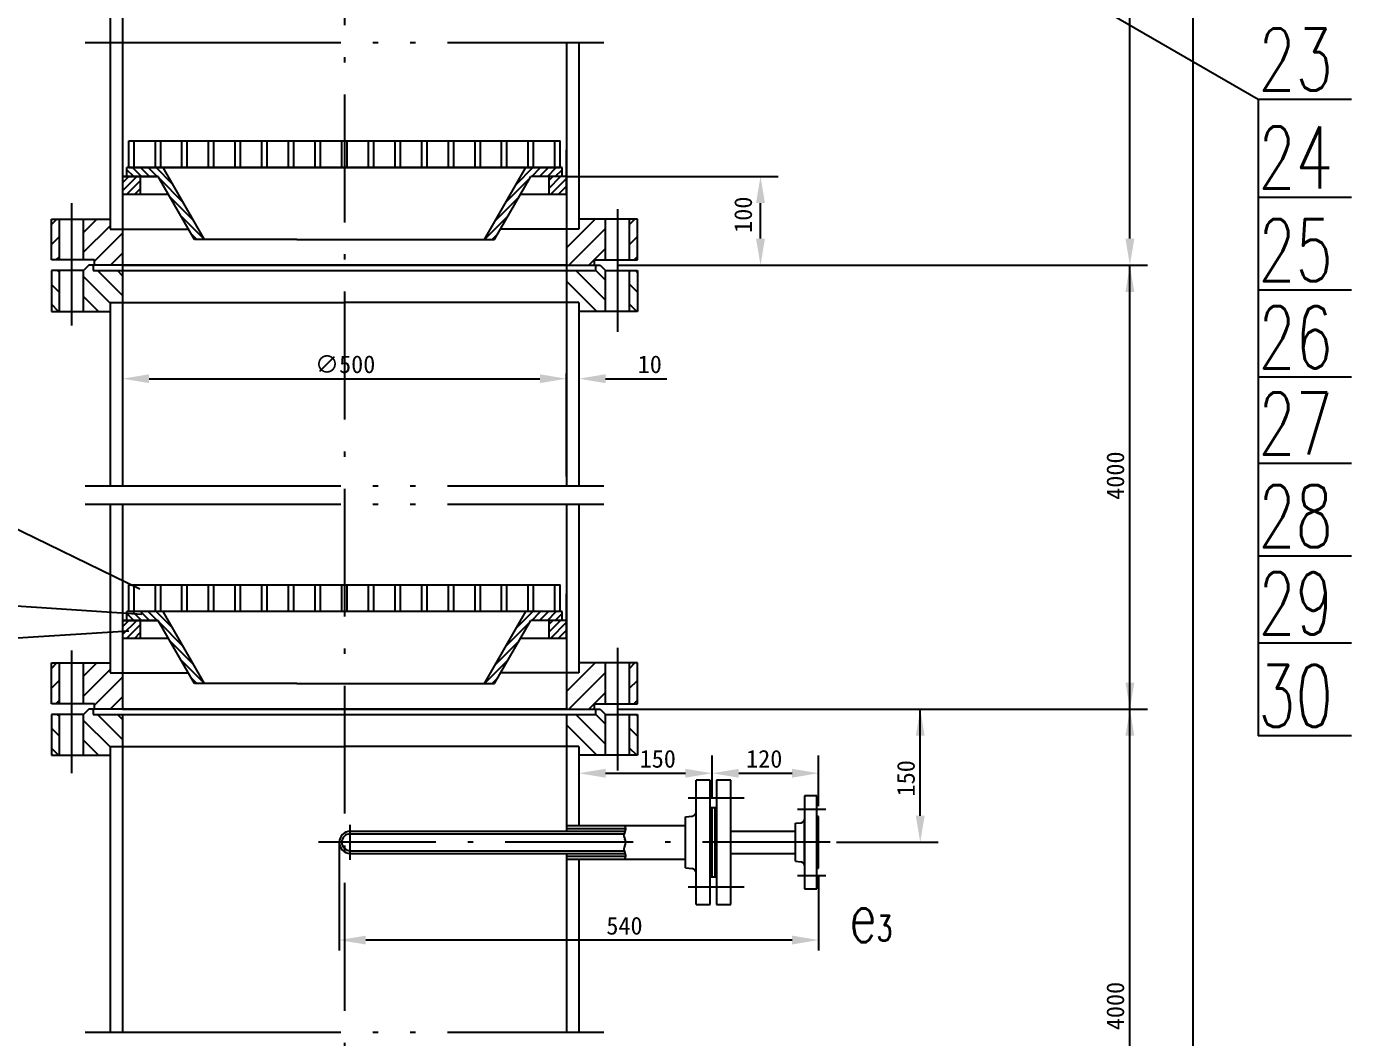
# Model space of a CAD drawing. Extents: x 20656 to 35402, y 221 to 10388.
# Drawn here: x 21974 to 23466, y 6227 to 7365 of the extents above; entities that cross this region are included whole.
import ezdxf

# ---------------------------------------------------------------- set-up
doc = ezdxf.new("R2010")
doc.units = 0
doc.header["$LTSCALE"] = 12
doc.linetypes.add('ACAD_ISO05W100', pattern=[34, 24, -3, 0.5, -3, 0.5, -3])
doc.linetypes.add('ACAD_ISO10W100', pattern=[18.5, 12, -3, 0.5, -3])
doc.layers.get('0').update_dxf_attribs({"linetype": 'CONTINUOUS'})
for name, color, linetype in [('双点划线', 3, 'ACAD_ISO05W100'), ('点划线', 1, 'ACAD_ISO10W100'), ('粗实线', 4, 'CONTINUOUS'), ('细实线', 7, 'CONTINUOUS')]:
    doc.layers.add(name, color=color, linetype=linetype)
doc.styles.add('HLFSD', font='ROMANS', dxfattribs={"bigfont": 'hlfsd'})
pattern_1 = [(45, (20317.645, 1164.052), (-11.22532, 11.22532), [])]
pattern_2 = [(45, (20317.645, 1664.002), (-11.22532, 11.22532), [])]
pattern_3 = [(135, (20317.645, -64.122), (-11.22532, -11.22532), [])]
pattern_4 = [(135, (20317.645, -564.072), (-11.22532, -11.22532), [])]

msp = doc.modelspace()

# ---------------------------------------------------------------- hatches: boundary and pattern name
h = msp.add_hatch()
h.set_pattern_fill('ANSI31', scale=5, style=0)
h.set_pattern_definition(pattern_2)
h.paths.add_polyline_path([(22581.8, 7096.4), (22613.3, 7096.4), (22613.3, 7102.4), (22625.8, 7102.4), (22625.8, 7148.4), (22595.8, 7148.4), (22595.8, 7137.2), (22581.8, 7137.2)])
h.paths.add_polyline_path([(22652.8, 7102.4), (22661.8, 7102.4), (22661.8, 7148.4), (22652.8, 7148.4)])
h.paths.add_polyline_path([(22001.8, 7102.4), (22010.8, 7102.4), (22010.8, 7148.4), (22001.8, 7148.4)])
h = msp.add_hatch()
h.set_pattern_fill('ANSI31', scale=5, style=0)
h.set_pattern_definition(pattern_2)
h.paths.add_polyline_path([(22081.8, 7137.2), (22067.8, 7137.2), (22067.8, 7148.4), (22037.8, 7148.4), (22037.8, 7102.4), (22050.3, 7102.4), (22050.3, 7096.4), (22081.8, 7096.4)])
at = {"linetype": 'Continuous'}
h = msp.add_hatch(dxfattribs=at)
h.set_pattern_fill('ANSI31', color=256, scale=5, angle=90, style=0)
h.set_pattern_definition(pattern_3)
h.paths.add_polyline_path([(22010.8, 7090.4), (22001.8, 7090.4), (22001.8, 7044.4), (22010.8, 7044.4)])
h.paths.add_polyline_path([(22081.8, 7090.4), (22048.8, 7090.4), (22048.8, 7096.4), (22043.8, 7096.4), (22037.8, 7090.4), (22037.8, 7044.4), (22067.8, 7044.4), (22067.8, 7054.4), (22081.8, 7054.4)])
h = msp.add_hatch(dxfattribs=at)
h.set_pattern_fill('ANSI31', color=256, scale=5, angle=90, style=0)
h.set_pattern_definition(pattern_3)
h.paths.add_polyline_path([(22625.8, 7090.4), (22619.8, 7096.4), (22614.8, 7096.4), (22614.8, 7090.4), (22581.8, 7090.4), (22581.8, 7054.4), (22595.8, 7054.4), (22595.8, 7044.4), (22625.8, 7044.4)])
h.paths.add_polyline_path([(22661.8, 7090.4), (22652.8, 7090.4), (22652.8, 7044.4), (22661.8, 7044.4)])
h = msp.add_hatch()
h.set_pattern_fill('ANSI31', scale=5, style=0)
h.set_pattern_definition(pattern_1)
h.paths.add_polyline_path([(22581.8, 6596.4), (22613.3, 6596.4), (22613.3, 6602.4), (22625.8, 6602.4), (22625.8, 6648.4), (22595.8, 6648.4), (22595.8, 6637.3), (22581.8, 6637.3)])
h.paths.add_polyline_path([(22652.8, 6602.4), (22661.8, 6602.4), (22661.8, 6648.4), (22652.8, 6648.4)])
h.paths.add_polyline_path([(22001.8, 6602.4), (22010.8, 6602.4), (22010.8, 6648.4), (22001.8, 6648.4)])
h = msp.add_hatch()
h.set_pattern_fill('ANSI31', scale=5, style=0)
h.set_pattern_definition(pattern_1)
h.paths.add_polyline_path([(22081.8, 6637.3), (22067.8, 6637.3), (22067.8, 6648.4), (22037.8, 6648.4), (22037.8, 6602.4), (22050.3, 6602.4), (22050.3, 6596.4), (22081.8, 6596.4)])
h = msp.add_hatch(dxfattribs=at)
h.set_pattern_fill('ANSI31', color=256, scale=5, angle=90, style=0)
h.set_pattern_definition(pattern_4)
h.paths.add_polyline_path([(22010.8, 6590.4), (22001.8, 6590.4), (22001.8, 6544.4), (22010.8, 6544.4)])
h.paths.add_polyline_path([(22081.8, 6590.4), (22048.8, 6590.4), (22048.8, 6596.4), (22043.8, 6596.4), (22037.8, 6590.4), (22037.8, 6544.4), (22067.8, 6544.4), (22067.8, 6554.4), (22081.8, 6554.4)])
h = msp.add_hatch(dxfattribs=at)
h.set_pattern_fill('ANSI31', color=256, scale=5, angle=90, style=0)
h.set_pattern_definition(pattern_4)
h.paths.add_polyline_path([(22625.8, 6590.4), (22619.8, 6596.4), (22614.8, 6596.4), (22614.8, 6590.4), (22581.8, 6590.4), (22581.8, 6554.4), (22595.8, 6554.4), (22595.8, 6544.4), (22625.8, 6544.4)])
h.paths.add_polyline_path([(22661.8, 6590.4), (22652.8, 6590.4), (22652.8, 6544.4), (22661.8, 6544.4)])

# ---------------------------------------------------------------- linework, layer by layer
for p, q in [((23287.2, 9420.4), (23287.2, 2682.1)), ((23360.9, 7283.2), (22853.2, 7576.1)), ((22081.8, 7189.1), (22089, 7196.4)), ((22081.8, 7180.3), (22097.9, 7196.4)), ((22561.8, 7191.8), (22566.3, 7196.4)), ((22561.8, 7183), (22575.2, 7196.4)), ((22564, 7176.4), (22581.8, 7194.1)), ((22581.8, 7196.4), (22820.3, 7196.4)), ((22086.7, 7176.4), (22101.8, 7191.4)), ((22095.6, 7176.4), (22101.8, 7182.6)), ((22572.9, 7176.4), (22581.8, 7185.3)), ((22581.7, 7176.4), (22581.8, 7176.5)), ((22800.3, 7126.4), (22800.3, 7166.4)), ((21388.2, 7079.1), (22101.3, 6731.9)), ((22111.8, 6968.6), (22551.8, 6968.6)), ((22625.8, 6968.6), (22695, 6968.6)), ((22081.8, 6689.2), (22089, 6696.4)), ((22081.8, 6680.3), (22097.9, 6696.4)), ((22086.7, 6676.4), (22101.8, 6691.5)), ((22561.8, 6691.9), (22566.3, 6696.4)), ((22561.8, 6683), (22575.2, 6696.4)), ((22564, 6676.4), (22581.8, 6694.2)), ((22572.9, 6676.4), (22581.8, 6685.4)), ((22095.6, 6676.4), (22101.8, 6682.6)), ((22581.7, 6676.4), (22581.8, 6676.5)), ((22885.8, 6596.4), (23000.2, 6596.4)), ((22980.2, 6476.4), (22980.2, 6596.4)), ((22745.8, 6497.1), (22745.8, 6544.2)), ((22865.8, 6487.1), (22865.8, 6544.2)), ((22625.8, 6524.2), (22715.8, 6524.2)), ((22775.8, 6524.2), (22835.8, 6524.2)), ((22325.8, 6446.4), (22325.8, 6324.7)), ((22885.8, 6446.4), (23000.2, 6446.4)), ((22865.8, 6408.9), (22865.8, 6324.7)), ((22835.8, 6336.3), (22355.8, 6336.3))]:
    msp.add_line(p, q)
for p, q in [((23216.3, 7126.4), (23216.3, 7746.5)), ((22639.8, 7096.4), (23236.3, 7096.4)), ((23216.3, 6596.4), (23216.3, 7096.4)), ((21388.2, 6752.1), (22103.6, 6703.2)), ((21388.2, 6641), (22089, 6684.5)), ((22639.8, 6596.4), (23236.3, 6596.4)), ((22974.3, 6596.4), (23000.2, 6596.4)), ((23216.3, 5976.2), (23216.3, 6596.4))]:
    msp.add_line(p, q, dxfattribs=at)
at = {"color": 4, "linetype": 'Continuous'}
for p, q in [((22081.8, 7226.4), (22081.8, 7196.4)), ((22088.8, 7236.4), (22574.8, 7236.4)), ((22088.8, 7206.4), (22088.8, 7236.4)), ((22094.8, 7206.4), (22094.8, 7236.4)), ((22118.8, 7206.4), (22118.8, 7236.4)), ((22124.8, 7206.4), (22124.8, 7236.4)), ((22148.8, 7206.4), (22148.8, 7236.4)), ((22154.8, 7206.4), (22154.8, 7236.4)), ((22178.8, 7206.4), (22178.8, 7236.4)), ((22184.8, 7206.4), (22184.8, 7236.4)), ((22208.8, 7206.4), (22208.8, 7236.4)), ((22214.8, 7206.4), (22214.8, 7236.4)), ((22238.8, 7206.4), (22238.8, 7236.4)), ((22244.8, 7206.4), (22244.8, 7236.4)), ((22268.8, 7206.4), (22268.8, 7236.4)), ((22274.8, 7206.4), (22274.8, 7236.4)), ((22298.8, 7206.4), (22298.8, 7236.4)), ((22304.8, 7206.4), (22304.8, 7236.4)), ((22328.8, 7206.4), (22328.8, 7236.4)), ((22334.8, 7206.4), (22334.8, 7236.4)), ((22358.8, 7206.4), (22358.8, 7236.4)), ((22364.8, 7206.4), (22364.8, 7236.4)), ((22388.8, 7206.4), (22388.8, 7236.4)), ((22394.8, 7206.4), (22394.8, 7236.4)), ((22418.8, 7206.4), (22418.8, 7236.4)), ((22424.8, 7206.4), (22424.8, 7236.4)), ((22448.8, 7206.4), (22448.8, 7236.4)), ((22454.8, 7206.4), (22454.8, 7236.4)), ((22478.8, 7206.4), (22478.8, 7236.4)), ((22484.8, 7206.4), (22484.8, 7236.4)), ((22508.8, 7206.4), (22508.8, 7236.4)), ((22514.8, 7206.4), (22514.8, 7236.4)), ((22538.8, 7206.4), (22538.8, 7236.4)), ((22544.8, 7206.4), (22544.8, 7236.4)), ((22568.8, 7206.4), (22568.8, 7236.4)), ((22574.8, 7206.4), (22574.8, 7236.4)), ((22581.8, 7196.4), (22581.8, 7226.4)), ((22121.8, 7196.4), (22081.8, 7196.4)), ((22081.8, 7196.4), (22121.8, 7196.4)), ((22081.8, 7196.4), (22081.8, 7176.4)), ((22086.8, 7196.4), (22086.8, 7206.4)), ((22576.8, 7206.4), (22086.8, 7206.4)), ((22088.8, 7206.4), (22574.8, 7206.4)), ((22120, 7196.4), (22121.8, 7196.4)), ((22162.8, 7125.4), (22121.8, 7196.4)), ((22174.3, 7125.4), (22127.6, 7206.4)), ((22489.3, 7125.4), (22536, 7206.4)), ((22500.8, 7125.4), (22541.8, 7196.4)), ((22543.6, 7196.4), (22541.8, 7196.4)), ((22581.8, 7196.4), (22541.8, 7196.4)), ((22576.8, 7196.4), (22576.8, 7206.4)), ((22581.8, 7176.4), (22581.8, 7196.4)), ((22081.8, 7176.4), (22133.3, 7176.4)), ((22530.2, 7176.4), (22581.8, 7176.4)), ((22182.6, 7125.4), (22162.8, 7125.4)), ((22185.2, 7125.4), (22162.8, 7125.4)), ((22278.3, 7125.4), (22174.3, 7125.4)), ((22278.3, 7125.4), (22489.3, 7125.4)), ((22478.3, 7125.4), (22500.8, 7125.4)), ((22481, 7125.4), (22500.8, 7125.4)), ((22081.8, 6827.2), (22081.8, 6696.4)), ((22088.8, 6706.4), (22088.8, 6736.4)), ((22088.8, 6736.4), (22574.8, 6736.4)), ((22094.8, 6706.4), (22094.8, 6736.4)), ((22118.8, 6706.4), (22118.8, 6736.4)), ((22124.8, 6706.4), (22124.8, 6736.4)), ((22148.8, 6706.4), (22148.8, 6736.4)), ((22154.8, 6706.4), (22154.8, 6736.4)), ((22178.8, 6706.4), (22178.8, 6736.4)), ((22184.8, 6706.4), (22184.8, 6736.4)), ((22208.8, 6706.4), (22208.8, 6736.4)), ((22214.8, 6706.4), (22214.8, 6736.4)), ((22238.8, 6706.4), (22238.8, 6736.4)), ((22244.8, 6706.4), (22244.8, 6736.4)), ((22268.8, 6706.4), (22268.8, 6736.4)), ((22274.8, 6706.4), (22274.8, 6736.4)), ((22298.8, 6706.4), (22298.8, 6736.4)), ((22304.8, 6706.4), (22304.8, 6736.4)), ((22328.8, 6706.4), (22328.8, 6736.4)), ((22334.8, 6706.4), (22334.8, 6736.4)), ((22358.8, 6706.4), (22358.8, 6736.4)), ((22364.8, 6706.4), (22364.8, 6736.4)), ((22388.8, 6706.4), (22388.8, 6736.4)), ((22394.8, 6706.4), (22394.8, 6736.4)), ((22418.8, 6706.4), (22418.8, 6736.4)), ((22424.8, 6706.4), (22424.8, 6736.4)), ((22448.8, 6706.4), (22448.8, 6736.4)), ((22454.8, 6706.4), (22454.8, 6736.4)), ((22478.8, 6706.4), (22478.8, 6736.4)), ((22484.8, 6706.4), (22484.8, 6736.4)), ((22508.8, 6706.4), (22508.8, 6736.4)), ((22514.8, 6706.4), (22514.8, 6736.4)), ((22538.8, 6706.4), (22538.8, 6736.4)), ((22544.8, 6706.4), (22544.8, 6736.4)), ((22568.8, 6706.4), (22568.8, 6736.4)), ((22574.8, 6706.4), (22574.8, 6736.4)), ((22581.8, 6696.4), (22581.8, 6726.4)), ((22086.8, 6696.4), (22086.8, 6706.4)), ((22576.8, 6706.4), (22086.8, 6706.4)), ((22174.3, 6625.4), (22127.6, 6706.4)), ((22489.3, 6625.4), (22536, 6706.4)), ((22576.8, 6696.4), (22576.8, 6706.4)), ((22121.8, 6696.4), (22081.8, 6696.4)), ((22081.8, 6696.4), (22121.8, 6696.4)), ((22081.8, 6696.4), (22081.8, 6676.4)), ((22120, 6696.4), (22121.8, 6696.4)), ((22162.8, 6625.4), (22121.8, 6696.4)), ((22500.8, 6625.4), (22541.8, 6696.4)), ((22543.6, 6696.4), (22541.8, 6696.4)), ((22581.8, 6696.4), (22541.8, 6696.4)), ((22581.8, 6676.4), (22581.8, 6696.4)), ((22081.8, 6676.4), (22133.3, 6676.4)), ((22530.2, 6676.4), (22581.8, 6676.4)), ((22182.6, 6625.4), (22162.8, 6625.4)), ((22185.2, 6625.4), (22162.8, 6625.4)), ((22278.3, 6625.4), (22174.3, 6625.4)), ((22278.3, 6625.4), (22489.3, 6625.4)), ((22478.3, 6625.4), (22500.8, 6625.4)), ((22481, 6625.4), (22500.8, 6625.4))]:
    msp.add_line(p, q, dxfattribs=at)
at = {"color": 0, "linetype": 'Continuous'}
for p, q in [((22094.4, 7196.4), (22086.8, 7204)), ((22103.2, 7196.4), (22093.2, 7206.4)), ((22112.1, 7196.4), (22102.1, 7206.4)), ((22120.9, 7196.4), (22110.9, 7206.4)), ((22138.2, 7187.9), (22119.8, 7206.4)), ((22150.3, 7167), (22123, 7194.3)), ((22513.3, 7167), (22540.6, 7194.3)), ((22525.4, 7187.9), (22543.8, 7206.4)), ((22542.7, 7196.4), (22552.7, 7206.4)), ((22551.5, 7196.4), (22561.5, 7206.4)), ((22560.3, 7196.4), (22570.3, 7206.4)), ((22569.2, 7196.4), (22576.8, 7204)), ((22162.4, 7146.1), (22135.1, 7173.4)), ((22501.2, 7146.1), (22528.5, 7173.4)), ((22174.2, 7125.4), (22147.1, 7152.5)), ((22489.3, 7125.4), (22516.5, 7152.5)), ((22165.4, 7125.4), (22159.2, 7131.6)), ((22498.2, 7125.4), (22504.4, 7131.6)), ((22094.4, 6696.4), (22086.8, 6704)), ((22103.2, 6696.4), (22093.2, 6706.4)), ((22112.1, 6696.4), (22102.1, 6706.4)), ((22120.9, 6696.4), (22110.9, 6706.4)), ((22138.2, 6688), (22119.8, 6706.4)), ((22525.4, 6688), (22543.8, 6706.4)), ((22542.7, 6696.4), (22552.7, 6706.4)), ((22551.5, 6696.4), (22561.5, 6706.4)), ((22560.3, 6696.4), (22570.3, 6706.4)), ((22569.2, 6696.4), (22576.8, 6704)), ((22150.3, 6667), (22123, 6694.4)), ((22513.3, 6667), (22540.6, 6694.4)), ((22162.4, 6646.1), (22135.1, 6673.5)), ((22501.2, 6646.1), (22528.5, 6673.5)), ((22174.2, 6625.4), (22147.1, 6652.5)), ((22489.3, 6625.4), (22516.5, 6652.5)), ((22165.4, 6625.4), (22159.2, 6631.6)), ((22498.2, 6625.4), (22504.4, 6631.6))]:
    msp.add_line(p, q, dxfattribs=at)
for points in [[(22795.3, 7166.4), (22805.3, 7166.4), (22800.3, 7196.4)], [(22795.3, 7126.4), (22805.3, 7126.4), (22800.3, 7096.4)], [(22111.8, 6973.6), (22111.8, 6963.6), (22081.8, 6968.6)], [(22551.8, 6973.6), (22551.8, 6963.6), (22581.8, 6968.6)], [(22625.8, 6973.6), (22625.8, 6963.6), (22595.8, 6968.6)], [(22975.2, 6566.4), (22985.2, 6566.4), (22980.2, 6596.4)], [(22625.8, 6529.2), (22625.8, 6519.2), (22595.8, 6524.2)], [(22715.8, 6529.2), (22715.8, 6519.2), (22745.8, 6524.2)], [(22775.8, 6529.2), (22775.8, 6519.2), (22745.8, 6524.2)], [(22835.8, 6529.2), (22835.8, 6519.2), (22865.8, 6524.2)], [(22975.2, 6476.4), (22985.2, 6476.4), (22980.2, 6446.4)], [(22355.8, 6341.3), (22355.8, 6331.3), (22325.8, 6336.3)], [(22835.8, 6341.3), (22835.8, 6331.3), (22865.8, 6336.3)]]:
    msp.add_solid(points)
at = {"linetype": 'Continuous'}
for points in [[(23211.3, 7126.4), (23221.3, 7126.4), (23216.3, 7096.4)], [(23211.3, 7066.4), (23221.3, 7066.4), (23216.3, 7096.4)], [(23211.3, 6626.4), (23221.3, 6626.4), (23216.3, 6596.4)], [(23211.3, 6566.4), (23221.3, 6566.4), (23216.3, 6596.4)]]:
    msp.add_solid(points, dxfattribs=at)
at = {"layer": '双点划线', "color": 3, "linetype": 'ACAD_ISO05W100'}
for p, q in [((22039.8, 7347.4), (22623.8, 7347.4)), ((22039.8, 6847.9), (22623.8, 6847.9)), ((22039.8, 6827.2), (22623.8, 6827.2)), ((22039.8, 6232.4), (22623.8, 6232.4))]:
    msp.add_line(p, q, dxfattribs=at)
at = {"layer": '点划线', "color": 1, "linetype": 'ACAD_ISO10W100'}
for p, q in [((22331.8, 9508.7), (22331.8, 2596.9)), ((22024.3, 7166.4), (22024.3, 7028.4)), ((22639.3, 7159.4), (22639.3, 7021.4)), ((22024.3, 6662.3), (22024.3, 6524.3)), ((22639.3, 6665.4), (22639.3, 6527.4)), ((22718.8, 6496.4), (22754.8, 6496.4)), ((22745.8, 6496.4), (22781.8, 6496.4)), ((22841.8, 6483.9), (22873.8, 6483.9)), ((22338.3, 6426.8), (22338.3, 6466.1)), ((22878.8, 6446.4), (22302.7, 6446.4)), ((22841.8, 6408.9), (22873.8, 6408.9)), ((22718.8, 6396.4), (22754.8, 6396.4)), ((22745.8, 6396.4), (22781.8, 6396.4))]:
    msp.add_line(p, q, dxfattribs=at)
at = {"layer": '粗实线'}
for p, q in [((22081.8, 7740.5), (22081.8, 7267.4)), ((22067.8, 7704.5), (22067.8, 7267.4)), ((22067.8, 7347.4), (22067.8, 7137.2)), ((22081.8, 7347.4), (22081.8, 6847.9)), ((22581.8, 7347.4), (22581.8, 6847.9)), ((22595.8, 7347.4), (22595.8, 7137.2)), ((22067.8, 7054.4), (22067.8, 6847.9)), ((22595.8, 7054.4), (22595.8, 6847.9)), ((22595.8, 6827.2), (22595.8, 6637.3)), ((22595.8, 6554.4), (22595.8, 6465.4)), ((22595.8, 6427.4), (22595.8, 6232.4))]:
    msp.add_line(p, q, dxfattribs=at)
at = {"layer": '粗实线', "color": 4, "linetype": 'Continuous'}
for p, q in [((22081.8, 7212.4), (22081.8, 7096.4)), ((22581.8, 7212.4), (22581.8, 7096.4)), ((22101.8, 7196.4), (22101.8, 7176.4)), ((22561.8, 7196.4), (22561.8, 7176.4)), ((22001.8, 7148.4), (22067.8, 7148.4)), ((22001.8, 7102.4), (22001.8, 7148.4)), ((22010.8, 7102.4), (22010.8, 7148.4)), ((22037.8, 7102.4), (22037.8, 7148.4)), ((22067.8, 7148.4), (22067.8, 7137.2)), ((22661.8, 7148.4), (22595.8, 7148.4)), ((22625.8, 7102.4), (22625.8, 7148.4)), ((22652.8, 7102.4), (22652.8, 7148.4)), ((22661.8, 7102.4), (22661.8, 7148.4)), ((22067.8, 7137.2), (22155.9, 7137.2)), ((22595.8, 7137.2), (22507.6, 7137.2)), ((22050.3, 7102.4), (22001.8, 7102.4)), ((22037.8, 7090.4), (22001.8, 7090.4)), ((22001.8, 7090.4), (22001.8, 7044.4)), ((22010.8, 7044.4), (22010.8, 7090.4)), ((22043.8, 7096.4), (22037.8, 7090.4)), ((22037.8, 7044.4), (22037.8, 7090.4)), ((22081.8, 7096.4), (22043.8, 7096.4)), ((22048.8, 7096.4), (22048.8, 7090.4)), ((22048.8, 7090.4), (22614.8, 7090.4)), ((22050.3, 7096.4), (22050.3, 7102.4)), ((22081.8, 7096.4), (22050.3, 7096.4)), ((22081.8, 7096.4), (22581.8, 7096.4)), ((22581.8, 7096.4), (22081.8, 7096.4)), ((22081.8, 7096.4), (22581.8, 7096.4)), ((22581.8, 7096.4), (22619.8, 7096.4)), ((22581.8, 7096.4), (22613.3, 7096.4)), ((22613.3, 7096.4), (22613.3, 7102.4)), ((22613.3, 7102.4), (22661.8, 7102.4)), ((22614.8, 7090.4), (22614.8, 7096.4)), ((22619.8, 7096.4), (22625.8, 7090.4)), ((22625.8, 7044.4), (22625.8, 7090.4)), ((22625.8, 7090.4), (22661.8, 7090.4)), ((22652.8, 7044.4), (22652.8, 7090.4)), ((22661.8, 7090.4), (22661.8, 7044.4)), ((22001.8, 7044.4), (22067.8, 7044.4)), ((22067.8, 7054.4), (22331.8, 7054.4)), ((22595.8, 7054.4), (22331.8, 7054.4)), ((22661.8, 7044.4), (22595.8, 7044.4)), ((22581.8, 6858.5), (22581.8, 6974.5)), ((22067.8, 6827.2), (22067.8, 6637.3)), ((22581.8, 6827.2), (22581.8, 6596.4)), ((22081.8, 6712.4), (22081.8, 6596.4)), ((22101.8, 6696.4), (22101.8, 6676.4)), ((22561.8, 6696.4), (22561.8, 6676.4)), ((22001.8, 6648.4), (22067.8, 6648.4)), ((22001.8, 6602.4), (22001.8, 6648.4)), ((22010.8, 6602.4), (22010.8, 6648.4)), ((22037.8, 6602.4), (22037.8, 6648.4)), ((22661.8, 6648.4), (22595.8, 6648.4)), ((22625.8, 6602.4), (22625.8, 6648.4)), ((22652.8, 6602.4), (22652.8, 6648.4)), ((22661.8, 6602.4), (22661.8, 6648.4)), ((22067.8, 6637.3), (22155.9, 6637.3)), ((22595.8, 6637.3), (22507.6, 6637.3)), ((22050.3, 6602.4), (22001.8, 6602.4)), ((22043.8, 6596.4), (22037.8, 6590.4)), ((22081.8, 6596.4), (22043.8, 6596.4)), ((22048.8, 6596.4), (22048.8, 6590.4)), ((22050.3, 6596.4), (22050.3, 6602.4)), ((22081.8, 6596.4), (22050.3, 6596.4)), ((22081.8, 6596.4), (22581.8, 6596.4)), ((22581.8, 6596.4), (22081.8, 6596.4)), ((22081.8, 6596.4), (22581.8, 6596.4)), ((22581.8, 6596.4), (22619.8, 6596.4)), ((22581.8, 6596.4), (22613.3, 6596.4)), ((22613.3, 6596.4), (22613.3, 6602.4)), ((22613.3, 6602.4), (22661.8, 6602.4)), ((22614.8, 6590.4), (22614.8, 6596.4)), ((22619.8, 6596.4), (22625.8, 6590.4)), ((22037.8, 6590.4), (22001.8, 6590.4)), ((22001.8, 6590.4), (22001.8, 6544.4)), ((22010.8, 6544.4), (22010.8, 6590.4)), ((22037.8, 6544.4), (22037.8, 6590.4)), ((22048.8, 6590.4), (22614.8, 6590.4)), ((22081.8, 6590.4), (22081.8, 6232.4)), ((22581.8, 6590.4), (22581.8, 6465.4)), ((22625.8, 6544.4), (22625.8, 6590.4)), ((22625.8, 6590.4), (22661.8, 6590.4)), ((22652.8, 6544.4), (22652.8, 6590.4)), ((22661.8, 6590.4), (22661.8, 6544.4)), ((22067.8, 6554.4), (22331.8, 6554.4)), ((22067.8, 6554.4), (22067.8, 6232.4)), ((22595.8, 6554.4), (22331.8, 6554.4)), ((22001.8, 6544.4), (22067.8, 6544.4)), ((22661.8, 6544.4), (22595.8, 6544.4)), ((22743.8, 6516.4), (22727.8, 6516.4)), ((22727.8, 6376.4), (22727.8, 6516.4)), ((22743.8, 6376.4), (22743.8, 6516.4)), ((22766.8, 6516.4), (22750.8, 6516.4)), ((22750.8, 6516.4), (22750.8, 6485.4)), ((22766.8, 6376.4), (22766.8, 6516.4)), ((22863.8, 6498.9), (22849.8, 6498.9)), ((22849.8, 6498.9), (22849.8, 6393.9)), ((22863.8, 6393.9), (22863.8, 6498.9)), ((22727.8, 6416.4), (22727.8, 6476.4)), ((22745.8, 6485.4), (22743.8, 6485.4)), ((22748.8, 6485.4), (22745.8, 6485.4)), ((22745.8, 6407.4), (22745.8, 6485.4)), ((22750.8, 6485.4), (22748.8, 6485.4)), ((22748.8, 6485.4), (22748.8, 6407.4)), ((22750.8, 6485.4), (22750.8, 6407.4)), ((22581.8, 6465.4), (22715.8, 6465.4)), ((22581.8, 6465.4), (22581.8, 6458.9)), ((22581.8, 6461.9), (22648.5, 6461.9)), ((22715.8, 6475.2), (22723.3, 6476)), ((22715.8, 6417.7), (22715.8, 6475.2)), ((22839.8, 6467.9), (22846.2, 6468.5)), ((22839.8, 6425), (22839.8, 6467.9)), ((22849.8, 6423.9), (22849.8, 6468.9)), ((22865.8, 6475.4), (22863.8, 6475.4)), ((22865.8, 6417.4), (22865.8, 6475.4)), ((22338.3, 6458.9), (22648.3, 6458.9)), ((22338.3, 6455.9), (22646.5, 6455.9)), ((22766.8, 6458.9), (22839.8, 6458.9)), ((22338.3, 6436.9), (22646.5, 6436.9)), ((22338.3, 6433.9), (22648.3, 6433.9)), ((22581.8, 6433.9), (22581.8, 6427.4)), ((22766.8, 6433.9), (22839.8, 6433.9)), ((22581.8, 6430.9), (22648.5, 6430.9)), ((22581.8, 6427.4), (22581.8, 6232.4)), ((22581.8, 6427.4), (22715.8, 6427.4)), ((22715.8, 6417.7), (22723.3, 6416.9)), ((22839.8, 6425), (22846.2, 6424.3)), ((22863.8, 6417.4), (22865.8, 6417.4)), ((22743.8, 6407.4), (22745.8, 6407.4)), ((22745.8, 6407.4), (22748.8, 6407.4)), ((22748.8, 6407.4), (22750.8, 6407.4)), ((22750.8, 6407.4), (22750.8, 6376.4)), ((22849.8, 6393.9), (22863.8, 6393.9)), ((22727.8, 6376.4), (22743.8, 6376.4)), ((22750.8, 6376.4), (22766.8, 6376.4))]:
    msp.add_line(p, q, dxfattribs=at)
for centre, radius, start, end in [((22722.8, 6480.9), 5, 276, 0), ((22845.8, 6472.5), 4, 276, 0), ((22722.8, 6411.9), 5, 0, 84), ((22845.8, 6420.3), 4, 0, 84)]:
    msp.add_arc(centre, radius, start, end, dxfattribs=at)
at = {"layer": '粗实线'}
for radius in [12.5, 9.5]:
    msp.add_arc((22338.3, 6446.4), radius, 90, 270, dxfattribs=at)
at = {"layer": '细实线'}
msp.add_line((23360.9, 7283.2), (23360.9, 6566.3), dxfattribs=at)
at = {"layer": '细实线', "color": 7}
for p, q in [((23465.9, 7283.2), (23360.9, 7283.2)), ((23465.9, 7172.7), (23360.9, 7172.7)), ((23465.9, 7068.4), (23360.9, 7068.4)), ((23465.9, 6970.2), (23360.9, 6970.2)), ((23465.9, 6873.2), (23360.9, 6873.2)), ((23465.9, 6768.8), (23360.9, 6768.8)), ((23465.9, 6670.6), (23360.9, 6670.6)), ((23465.9, 6566.3), (23360.9, 6566.3))]:
    msp.add_line(p, q, dxfattribs=at)
at = {"layer": '细实线', "color": 7, "linetype": 'Continuous'}
for centre, start, end in [((22641.6, 6461.6), 326.6015, 33.3985), ((22653.2, 6454), 146.6015, 213.3985), ((22641.6, 6446.4), 326.6015, 33.3985), ((22653.2, 6438.8), 146.6015, 213.3985), ((22641.6, 6431.2), 326.6015, 33.3985)]:
    msp.add_arc(centre, 6.9, start, end, dxfattribs=at)

# ---------------------------------------------------------------- texts
for s, p in [('100', (22790.7, 7132.9)), ('150', (22974, 6498.1))]:
    msp.add_text(s, height=20, rotation=90).set_placement(p)
for s, p in [('∅500', (22298.5, 6974.9)), ('10', (22662, 6974.9)), ('150', (22664.2, 6530.5)), ('120', (22784.1, 6530.5)), ('540', (22626.7, 6342.5))]:
    msp.add_text(s, height=20).set_placement(p)
at = {"color": 2, "linetype": 'Continuous', "style": 'HLFSD', "width": 0.7}
msp.add_text('e', height=57.2, dxfattribs=at).set_placement((22900.2, 6333.9))
at = {"linetype": 'Continuous', "char_height": 20, "attachment_point": 5, "rotation": 90}
for insert in [(23200, 6859.4), (23200, 6262)]:
    msp.add_mtext('\\A1;4000', dxfattribs=dict(at, insert=insert))
at = {"layer": '细实线', "color": 2, "style": 'HLFSD', "width": 0.7}
for s, p in [('23', (23360.9, 7293.2)), ('24', (23360.9, 7182.7)), ('25', (23360.9, 7078.4)), ('26', (23360.9, 6980.2)), ('27', (23360.9, 6883.2)), ('28', (23360.9, 6778.8)), ('29', (23360.9, 6680.6)), ('30', (23360.9, 6576.3))]:
    msp.add_text(s, height=70, dxfattribs=at).set_placement(p)
at = {"layer": '细实线', "color": 2, "linetype": 'Continuous', "style": 'HLFSD', "width": 0.7}
msp.add_text('3', height=28.6, dxfattribs=at).set_placement((22931.3, 6335.3))

doc.saveas('drawing.dxf')
